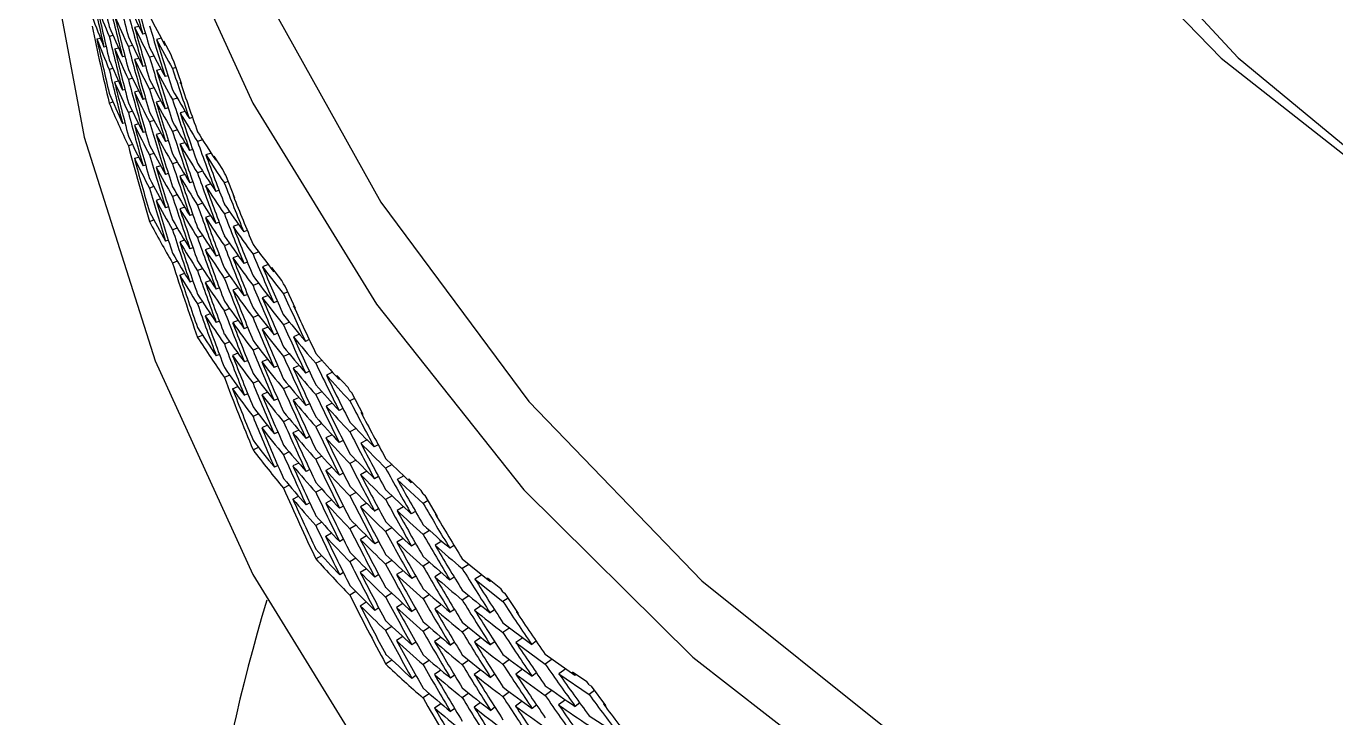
# Model space of a CAD drawing. Extents: x 0 to 420, y 0 to 297.
# Drawn here: x 359.761 to 360.44, y 256.427 to 256.786 of the extents above; entities that cross this region are included whole.
import ezdxf

# ---------------------------------------------------------------- set-up
doc = ezdxf.new("R2010")
doc.units = 0
doc.layers.get('0').update_dxf_attribs({"linetype": 'CONTINUOUS'})

msp = doc.modelspace()

# ---------------------------------------------------------------- linework, layer by layer
at = {"color": 7}
for p, q in [((359.805756, 256.781433), (359.803802, 256.780945)), ((359.819183, 256.786133), (359.816986, 256.785614)), ((359.822571, 256.78244), (359.821198, 256.782074)), ((359.797363, 256.779572), (359.799194, 256.780029)), ((359.802185, 256.775665), (359.801056, 256.77536)), ((359.808655, 256.774841), (359.80661, 256.774323)), ((359.815887, 256.776215), (359.813751, 256.775665)), ((359.83075, 256.779999), (359.828369, 256.779388)), ((359.835999, 256.771271), (359.832062, 256.778412)), ((359.832703, 256.776367), (359.832062, 256.778412)), ((359.832703, 256.776367), (359.833099, 256.776489)), ((359.81192, 256.77066), (359.810669, 256.770325)), ((359.819122, 256.769531), (359.816925, 256.768982)), ((359.827026, 256.770752), (359.824677, 256.770142)), ((359.836639, 256.769287), (359.835999, 256.771271)), ((359.83728, 256.768127), (359.836639, 256.769287)), ((359.84137, 256.755981), (359.83728, 256.768127)), ((359.805725, 256.764221), (359.803802, 256.763702)), ((359.822632, 256.765656), (359.821259, 256.765289)), ((359.830658, 256.763947), (359.828278, 256.763306)), ((359.83429, 256.760468), (359.832794, 256.76004)), ((359.83844, 256.764709), (359.836639, 256.764221)), ((359.808624, 256.75766), (359.80661, 256.757141)), ((359.81192, 256.753418), (359.810699, 256.753052)), ((359.815887, 256.759216), (359.813751, 256.758636)), ((359.827026, 256.754181), (359.824677, 256.75351)), ((359.840668, 256.757141), (359.840942, 256.757233)), ((359.84137, 256.755981), (359.840668, 256.757141)), ((359.803802, 256.746368), (359.805725, 256.746918)), ((359.819092, 256.752686), (359.816895, 256.752075)), ((359.822662, 256.748627), (359.82132, 256.74823)), ((359.830597, 256.747528), (359.828217, 256.746857)), ((359.839142, 256.74884), (359.836639, 256.748108)), ((359.815857, 256.742065), (359.813751, 256.741455)), ((359.834351, 256.743835), (359.832886, 256.743378)), ((359.84314, 256.742035), (359.840576, 256.741302)), ((359.81192, 256.736084), (359.810699, 256.735718)), ((359.819061, 256.735596), (359.816864, 256.734955)), ((359.827026, 256.737305), (359.824677, 256.736603)), ((359.846985, 256.7388), (359.845398, 256.738281)), ((359.822693, 256.731445), (359.82135, 256.731018)), ((359.830536, 256.730804), (359.828156, 256.730072)), ((359.834412, 256.726929), (359.832947, 256.72644)), ((359.839142, 256.732422), (359.836639, 256.731659)), ((359.843048, 256.7258), (359.840485, 256.725037)), ((359.852234, 256.727203), (359.849579, 256.726379)), ((359.815857, 256.724792), (359.813751, 256.724152)), ((359.826996, 256.720215), (359.824677, 256.719482)), ((359.847076, 256.722321), (359.84549, 256.721802)), ((359.856598, 256.720428), (359.853882, 256.719574)), ((359.816833, 256.717682), (359.819031, 256.718353)), ((359.822693, 256.714172), (359.821381, 256.713715)), ((359.830505, 256.713806), (359.828125, 256.713043)), ((359.839142, 256.715668), (359.836639, 256.714874)), ((359.862762, 256.711945), (359.858185, 256.718811)), ((359.858948, 256.716858), (359.858185, 256.718811)), ((359.858948, 256.716858), (359.859406, 256.71701)), ((359.834442, 256.709808), (359.832977, 256.70932)), ((359.842987, 256.709229), (359.840424, 256.708405)), ((359.847137, 256.705536), (359.845551, 256.704987)), ((359.852234, 256.710968), (359.849579, 256.710083)), ((359.863495, 256.710022), (359.862762, 256.711945)), ((359.864258, 256.708923), (359.863495, 256.710022)), ((359.86554, 256.705627), (359.863495, 256.704926)), ((359.868927, 256.697021), (359.864258, 256.708923)), ((359.826996, 256.703003), (359.824677, 256.70224)), ((359.839111, 256.6987), (359.836639, 256.697845)), ((359.856476, 256.704407), (359.85379, 256.703491)), ((359.860748, 256.701141), (359.85907, 256.700531)), ((359.830444, 256.696625), (359.828094, 256.695862)), ((359.834473, 256.692566), (359.833008, 256.692047)), ((359.842926, 256.692352), (359.840393, 256.691467)), ((359.852234, 256.694366), (359.849579, 256.693451)), ((359.868164, 256.698151), (359.868439, 256.698242)), ((359.868927, 256.697021), (359.868164, 256.698151)), ((359.824677, 256.684906), (359.826965, 256.685699)), ((359.847168, 256.688507), (359.845612, 256.687958)), ((359.856415, 256.687988), (359.853699, 256.687042)), ((359.866302, 256.68985), (359.863495, 256.688843)), ((359.839111, 256.681519), (359.836639, 256.680634)), ((359.860809, 256.684509), (359.859131, 256.683868)), ((359.870911, 256.683319), (359.868042, 256.682281)), ((359.875366, 256.680298), (359.873566, 256.679596)), ((359.834473, 256.675262), (359.833038, 256.674713)), ((359.842865, 256.675262), (359.840363, 256.674347)), ((359.852234, 256.677521), (359.849579, 256.676544)), ((359.866302, 256.673431), (359.863495, 256.672363)), ((359.847198, 256.671326), (359.845673, 256.670746)), ((359.856323, 256.671234), (359.853638, 256.670258)), ((359.86087, 256.667603), (359.859222, 256.666931)), ((359.870789, 256.667084), (359.86795, 256.666016)), ((359.881317, 256.669098), (359.878387, 256.667969)), ((359.839081, 256.664276), (359.836639, 256.66333)), ((359.840332, 256.657104), (359.842834, 256.658051)), ((359.852203, 256.660431), (359.849579, 256.659424)), ((359.875458, 256.663818), (359.873688, 256.663086)), ((359.886261, 256.662598), (359.88327, 256.661438)), ((359.893341, 256.654388), (359.888184, 256.66098)), ((359.889038, 256.659058), (359.888184, 256.66098)), ((359.889038, 256.659058), (359.889526, 256.659241)), ((359.847229, 256.654053), (359.845673, 256.653442)), ((359.856262, 256.654266), (359.853607, 256.653229)), ((359.866272, 256.656708), (359.863495, 256.655579)), ((359.881317, 256.652863), (359.878387, 256.651672)), ((359.894196, 256.652527), (359.893341, 256.654388)), ((359.89505, 256.651459), (359.894196, 256.652527)), ((359.90033, 256.639862), (359.89505, 256.651459)), ((359.860901, 256.650482), (359.859253, 256.649811)), ((359.870697, 256.650513), (359.867859, 256.649384)), ((359.875519, 256.647034), (359.873779, 256.646301)), ((359.886139, 256.646576), (359.883148, 256.645355)), ((359.896454, 256.648376), (359.894196, 256.64743)), ((359.852173, 256.643219), (359.849579, 256.642151)), ((359.866272, 256.639709), (359.863495, 256.63858)), ((359.891022, 256.643524), (359.88916, 256.642731)), ((359.899445, 256.64093), (359.89978, 256.641083)), ((359.90033, 256.639862), (359.899445, 256.64093)), ((359.856232, 256.637085), (359.853577, 256.636017)), ((359.860931, 256.63324), (359.859314, 256.632538)), ((359.870636, 256.633636), (359.867828, 256.632446)), ((359.881287, 256.636261), (359.878387, 256.63504)), ((359.897247, 256.63266), (359.894196, 256.631348)), ((359.849579, 256.624847), (359.852173, 256.625916)), ((359.87558, 256.630035), (359.87384, 256.629272)), ((359.886047, 256.630127), (359.883057, 256.628876)), ((359.891113, 256.626923), (359.889252, 256.626068)), ((359.902435, 256.626434), (359.899323, 256.625092)), ((359.866241, 256.622559), (359.863495, 256.621368)), ((359.881287, 256.619415), (359.878387, 256.618134)), ((359.907532, 256.623657), (359.905548, 256.622742)), ((359.860931, 256.615936), (359.859314, 256.615204)), ((359.870575, 256.616547), (359.867767, 256.615326)), ((359.87561, 256.612854), (359.873871, 256.612061)), ((359.885956, 256.613403), (359.882996, 256.612091)), ((359.897247, 256.616241), (359.894196, 256.614868)), ((359.914124, 256.612885), (359.91095, 256.61142)), ((359.866211, 256.605286), (359.863495, 256.604065)), ((359.891174, 256.610016), (359.889343, 256.609161)), ((359.902313, 256.610199), (359.8992, 256.608795)), ((359.907623, 256.607208), (359.90567, 256.606262)), ((359.919647, 256.60672), (359.916412, 256.605225)), ((359.927643, 256.598846), (359.921906, 256.605072)), ((359.922852, 256.60321), (359.921906, 256.605072)), ((359.867767, 256.598053), (359.870544, 256.599304)), ((359.881256, 256.602325), (359.878387, 256.601013)), ((359.897217, 256.599518), (359.894196, 256.598083)), ((359.922852, 256.60321), (359.92337, 256.603455)), ((359.928589, 256.597015), (359.927643, 256.598846)), ((359.929535, 256.596008), (359.928589, 256.597015)), ((359.87561, 256.595581), (359.873901, 256.594757)), ((359.885895, 256.596405), (359.882965, 256.595062)), ((359.891205, 256.592926), (359.889404, 256.59201)), ((359.902222, 256.593597), (359.899139, 256.592163)), ((359.907684, 256.590424), (359.905762, 256.589478)), ((359.914093, 256.596649), (359.91095, 256.595123)), ((359.919495, 256.590668), (359.91629, 256.589111)), ((359.93103, 256.59314), (359.928589, 256.591919)), ((359.935425, 256.584747), (359.929535, 256.596008)), ((359.881226, 256.585114), (359.878387, 256.58374)), ((359.925018, 256.587921), (359.923004, 256.586884)), ((359.934448, 256.585785), (359.934784, 256.585938)), ((359.935425, 256.584747), (359.934448, 256.585785)), ((359.885834, 256.579254), (359.882935, 256.57785)), ((359.897186, 256.58255), (359.894196, 256.581055)), ((359.90213, 256.576721), (359.899078, 256.575226)), ((359.914063, 256.580078), (359.91095, 256.578491)), ((359.931854, 256.577515), (359.928589, 256.575836)), ((359.891235, 256.575684), (359.889435, 256.574768)), ((359.907745, 256.573425), (359.905853, 256.572449)), ((359.919373, 256.574249), (359.916199, 256.572632)), ((359.92511, 256.57132), (359.923096, 256.570251)), ((359.937592, 256.571594), (359.934296, 256.569885)), ((359.878387, 256.566406), (359.881195, 256.567841)), ((359.897186, 256.565399), (359.894196, 256.563873)), ((359.914063, 256.563202), (359.91095, 256.561584)), ((359.943298, 256.569122), (359.941193, 256.567963)), ((359.891235, 256.55838), (359.889465, 256.557434)), ((359.902069, 256.559631), (359.899017, 256.558105)), ((359.907776, 256.556244), (359.905884, 256.555237)), ((359.919281, 256.557495), (359.916107, 256.555847)), ((359.931824, 256.561096), (359.928589, 256.559357)), ((359.947144, 256.562073), (359.960266, 256.54953)), ((359.9505, 256.558807), (359.947144, 256.556976)), ((359.925201, 256.554413), (359.923187, 256.553314)), ((359.937469, 256.555359), (359.934174, 256.553589)), ((359.94342, 256.552673), (359.941345, 256.551483)), ((359.956573, 256.553009), (359.953186, 256.551147)), ((359.953186, 256.551147), (359.966583, 256.538635)), ((359.959229, 256.551361), (359.965546, 256.545471)), ((359.960266, 256.54953), (359.959229, 256.551361)), ((359.960266, 256.54953), (359.960815, 256.549866)), ((359.897156, 256.548126), (359.894196, 256.54657)), ((359.899017, 256.540833), (359.902008, 256.542419)), ((359.914032, 256.546143), (359.91095, 256.544464)), ((359.931824, 256.544342), (359.928589, 256.542572)), ((359.95047, 256.542572), (359.947144, 256.54071)), ((359.966583, 256.543701), (359.965546, 256.545471)), ((359.966583, 256.543701), (359.967621, 256.542786)), ((359.97406, 256.531921), (359.967621, 256.542786)), ((359.907806, 256.538971), (359.905914, 256.537933)), ((359.919189, 256.540527), (359.916077, 256.538818)), ((359.925232, 256.537323), (359.923248, 256.536194)), ((359.937347, 256.538757), (359.934082, 256.536957)), ((359.943512, 256.535919), (359.941437, 256.534698)), ((359.956421, 256.536957), (359.953064, 256.535034)), ((359.969177, 256.540131), (359.966583, 256.538635)), ((359.914001, 256.528931), (359.91095, 256.527222)), ((359.962585, 256.534546), (359.960419, 256.533234)), ((359.972992, 256.532867), (359.973358, 256.533081)), ((359.972992, 256.532867), (359.97406, 256.531921)), ((359.919128, 256.523346), (359.916046, 256.521606)), ((359.931793, 256.527374), (359.928589, 256.525543)), ((359.950439, 256.526001), (359.947144, 256.524078)), ((359.969971, 256.524567), (359.966583, 256.522522)), ((359.925262, 256.520081), (359.923309, 256.518951)), ((359.937256, 256.521881), (359.934021, 256.52005)), ((359.943573, 256.518921), (359.941528, 256.51767)), ((359.956299, 256.520508), (359.952942, 256.518555)), ((359.962677, 256.517914), (359.960541, 256.516602)), ((359.976257, 256.519043), (359.972809, 256.516968)), ((359.982605, 256.516907), (359.980377, 256.515503)), ((359.91095, 256.509888), (359.913971, 256.511627)), ((359.931763, 256.510223), (359.928589, 256.508362)), ((359.950409, 256.509125), (359.947144, 256.507141)), ((359.986877, 256.509979), (360.001129, 256.498291)), ((359.925262, 256.502777), (359.92334, 256.501617)), ((359.937164, 256.504791), (359.93396, 256.502899)), ((359.943604, 256.50174), (359.941589, 256.500488)), ((359.956177, 256.503784), (359.95285, 256.50177)), ((359.96994, 256.508148), (359.966583, 256.506073)), ((359.976105, 256.502777), (359.972687, 256.500671)), ((359.990326, 256.50708), (359.986877, 256.504883)), ((359.996948, 256.501648), (359.993439, 256.49942)), ((359.962769, 256.501038), (359.960663, 256.499695)), ((359.982727, 256.500458), (359.98053, 256.499023)), ((359.993439, 256.49942), (360.007996, 256.487762)), ((360, 256.500031), (360.006866, 256.494568)), ((360.001129, 256.498291), (360, 256.500031)), ((360.001129, 256.498291), (360.001709, 256.498657)), ((359.931732, 256.49295), (359.928589, 256.491058)), ((359.950378, 256.492065), (359.947144, 256.490051)), ((359.96991, 256.491425), (359.966583, 256.489288)), ((359.990295, 256.490845), (359.986877, 256.488586)), ((360.007996, 256.492859), (360.006866, 256.494568)), ((360.007996, 256.492859), (360.009125, 256.491974)), ((360.010681, 256.489594), (360.007996, 256.487762)), ((360.016083, 256.481537), (360.009125, 256.491974)), ((359.93396, 256.485626), (359.937103, 256.487579)), ((359.943604, 256.484467), (359.94162, 256.483185)), ((359.956085, 256.486786), (359.95282, 256.484711)), ((359.96283, 256.483948), (359.960724, 256.482574)), ((359.975983, 256.486176), (359.972595, 256.484009)), ((359.982819, 256.483704), (359.980621, 256.482239)), ((359.996765, 256.485596), (359.993286, 256.483307)), ((360.003571, 256.483551), (360.001312, 256.481995)), ((360.014923, 256.482422), (360.01532, 256.482666)), ((360.014923, 256.482422), (360.016083, 256.481537)), ((359.950348, 256.474854), (359.947144, 256.472778)), ((359.969879, 256.474457), (359.966583, 256.47226)), ((360.007996, 256.476776), (360.022919, 256.465515)), ((359.956024, 256.469604), (359.952759, 256.467529)), ((359.975861, 256.469299), (359.972504, 256.467102)), ((359.990265, 256.474274), (359.986877, 256.471954)), ((359.996613, 256.469147), (359.993164, 256.466827)), ((360.011475, 256.474091), (360.007996, 256.47168)), ((360.01825, 256.468964), (360.01474, 256.466522)), ((359.96283, 256.466705), (359.960754, 256.465302)), ((359.98288, 256.466705), (359.980713, 256.46521)), ((360.003693, 256.466949), (360.001434, 256.465363)), ((360.01474, 256.466522), (360.029907, 256.455322)), ((360.025208, 256.467224), (360.022919, 256.465515)), ((359.947144, 256.455444), (359.950317, 256.45755)), ((359.969849, 256.457306), (359.966583, 256.455078)), ((359.990234, 256.457397), (359.986877, 256.455048)), ((360.011444, 256.457672), (360.007996, 256.4552)), ((360.029907, 256.460419), (360.045288, 256.449615)), ((360.033417, 256.457916), (360.029907, 256.455322)), ((359.96286, 256.449402), (359.960785, 256.447968)), ((359.975769, 256.452209), (359.972473, 256.449951)), ((359.98291, 256.449554), (359.980774, 256.448029)), ((359.99649, 256.452393), (359.993073, 256.450043)), ((360.003754, 256.450073), (360.001556, 256.448456)), ((360.018097, 256.452698), (360.014618, 256.450195)), ((360.02536, 256.450775), (360.023071, 256.449036)), ((360.040558, 256.452881), (360.037018, 256.450287)), ((360.037018, 256.450287), (360.052643, 256.439545)), ((360.044067, 256.451294), (360.051453, 256.446289)), ((360.045288, 256.449615), (360.044067, 256.451294)), ((360.045288, 256.449615), (360.045868, 256.450073)), ((360.011414, 256.440948), (360.007996, 256.438416)), ((360.033386, 256.44165), (360.029907, 256.439026)), ((360.052643, 256.444641), (360.051453, 256.446289)), ((360.052643, 256.444641), (360.053864, 256.443848)), ((360.05542, 256.441711), (360.052643, 256.439545)), ((360.06134, 256.433838), (360.053864, 256.443848)), ((359.969818, 256.440033), (359.966583, 256.437775)), ((359.972443, 256.432678), (359.975708, 256.434998)), ((359.990204, 256.440338), (359.986877, 256.437927)), ((359.996399, 256.435394), (359.993011, 256.432983)), ((360.017944, 256.436096), (360.014496, 256.433533)), ((360.025452, 256.434021), (360.023193, 256.432281)), ((360.040375, 256.436829), (360.036865, 256.434174)), ((360.047791, 256.435211), (360.045471, 256.43335)), ((360.060089, 256.434631), (360.060486, 256.434937)), ((360.060089, 256.434631), (360.06134, 256.433838)), ((359.982941, 256.432281), (359.980804, 256.430725)), ((360.003815, 256.432983), (360.001617, 256.431335)), ((360.052643, 256.428558), (360.068634, 256.418243))]:
    msp.add_line(p, q, dxfattribs=at)
for points in [[(360.177673, 257.220551), (360.183655, 257.136536), (360.201355, 257.054077), (360.230591, 256.974701), (360.270691, 256.899933), (360.320984, 256.831085), (360.380493, 256.769562), (360.448181, 256.7164), (360.522644, 256.672638), (360.6026, 256.639069), (360.686584, 256.616364), (360.77301, 256.604889), (360.860168, 256.604889), (360.946594, 256.616333), (361.030518, 256.639069), (361.110535, 256.672607), (361.184998, 256.71637), (361.252625, 256.769531), (361.312195, 256.831085), (361.362488, 256.899872), (361.402588, 256.97467), (361.431824, 257.054047), (361.449524, 257.136505), (361.455505, 257.220551)], [(359.761047, 257.213379), (359.768494, 257.092346), (359.790771, 256.973053), (359.827576, 256.857117), (359.878357, 256.746246), (359.942322, 256.641968), (360.018738, 256.545776), (360.106445, 256.459015), (360.204163, 256.382904), (360.310486, 256.318573)], [(360.205505, 257.191772), (360.210876, 257.113678), (360.226868, 257.036926), (360.253235, 256.962921), (360.289612, 256.892914), (360.335144, 256.828217), (360.389221, 256.769867), (360.450745, 256.718964), (360.518738, 256.676361), (360.59198, 256.642792)], [(359.789856, 257.175934), (359.804199, 257.049469), (359.835144, 256.925812), (359.882263, 256.807007), (359.944641, 256.694977), (360.021423, 256.591583), (360.111145, 256.498566), (360.212585, 256.417328), (360.323853, 256.349335), (360.443237, 256.295624), (360.568787, 256.257111), (360.698303, 256.234406), (360.829895, 256.227875), (360.961182, 256.237671), (361.090149, 256.26358), (361.214539, 256.305237), (361.332458, 256.361908), (361.441895, 256.432678), (361.541077, 256.516388)], [(359.761047, 256.968933), (359.768494, 256.8479), (359.790771, 256.728607), (359.827576, 256.612671), (359.878357, 256.501801), (359.942322, 256.397522), (360.018738, 256.301331), (360.106445, 256.214569), (360.204163, 256.138458), (360.310486, 256.074127)]]:
    msp.add_lwpolyline(points, dxfattribs=at)
for centre, radius, start, end in [((360.816406, 256.430939), 1.572026, 126.139114, 180.003533), ((360.816376, 256.430939), 1.527559, 129.553389, 180.003943), ((361.341156, 257.152008), 1.580329, 192.350794, 193.389625), ((361.338135, 257.187256), 1.577677, 193.904225, 194.931075), ((361.329651, 257.21637), 1.569712, 195.044812, 196.061335), ((361.340668, 257.129028), 1.579697, 191.891846, 192.93737), ((361.330933, 257.221802), 1.57104, 195.503705, 196.514655), ((361.339935, 257.133972), 1.578956, 192.32779, 193.372549), ((360.326294, 257.000671), 0.566806, 201.074475, 202.806844), ((361.34024, 257.164612), 1.579562, 193.418025, 194.455175), ((360.363434, 257.053802), 0.606488, 204.995906, 206.616436), ((360.318542, 256.985809), 0.558629, 200.375228, 202.128824), ((360.344666, 257.024719), 0.586441, 203.449592, 205.131676), ((361.34021, 257.169678), 1.579526, 193.85849, 194.893195), ((361.335571, 257.199677), 1.575373, 194.981578, 196.006857), ((360.390259, 257.08139), 0.635541, 207.136582, 208.681353), ((361.3367, 257.110596), 1.575576, 191.881423, 193.36658), ((360.333618, 257.00882), 0.574764, 202.806953, 204.517464), ((361.340271, 257.146698), 1.579401, 193.389597, 194.43239), ((360.353485, 257.033966), 0.5962, 205.131744, 206.785197), ((361.336212, 257.204956), 1.576062, 195.4311, 196.452159), ((360.367767, 257.050842), 0.61134, 205.714551, 207.333579), ((361.32666, 257.233948), 1.567218, 196.591071, 197.600614), ((361.335999, 257.11554), 1.574873, 192.316971, 193.366784), ((360.321075, 256.98172), 0.561346, 201.105307, 202.854382), ((360.336884, 257.005188), 0.57834, 203.528139, 205.234867), ((361.339661, 257.151642), 1.578774, 193.826415, 194.867937), ((361.338867, 257.182343), 1.578422, 194.931034, 195.963909), ((360.37793, 257.061188), 0.622763, 207.333592, 208.917923), ((360.395386, 257.079071), 0.64136, 207.856621, 209.401582), ((361.328064, 257.239441), 1.568676, 197.054663, 198.057991), ((360.327667, 256.989594), 0.568521, 202.854573, 204.585985), ((361.338928, 257.187469), 1.578498, 195.373672, 196.403582), ((360.357483, 257.030823), 0.600638, 205.847056, 207.497831), ((361.333221, 257.217407), 1.573435, 196.514614, 197.533992), ((361.337646, 257.128326), 1.576596, 193.372535, 194.420095), ((360.345032, 257.01413), 0.587361, 205.234962, 206.916924), ((361.333984, 257.222748), 1.574243, 196.967729, 197.982298), ((360.382629, 257.058655), 0.628118, 208.046787, 209.629902), ((361.323364, 257.251556), 1.564569, 198.148887, 199.150671), ((361.336578, 257.133148), 1.57549, 193.807919, 194.855274), ((360.330627, 256.985809), 0.571736, 203.577535, 205.304248), ((361.339569, 257.164429), 1.578864, 194.893154, 195.9326), ((361.337189, 257.200165), 1.577065, 196.452118, 197.480075), ((360.367035, 257.040894), 0.611405, 207.497872, 209.11757), ((360.393372, 257.069855), 0.640475, 209.629902, 211.176284), ((361.32489, 257.257141), 1.566156, 198.61767, 199.61261), ((360.324524, 256.966034), 0.565174, 202.872386, 205.341117), ((360.323212, 256.970551), 0.563726, 202.870378, 204.617896), ((360.338074, 256.994415), 0.579984, 205.304371, 207.010347), ((361.33905, 257.169373), 1.578346, 195.331229, 196.368912), ((360.348663, 257.010864), 0.591409, 205.949236, 207.627495), ((360.371338, 257.038177), 0.61633, 208.206846, 209.824098), ((361.337372, 257.205292), 1.577251, 196.897337, 197.921797), ((361.330566, 257.235199), 1.571306, 198.057963, 199.07073), ((361.337646, 257.146027), 1.576707, 194.867896, 195.912983), ((360.357574, 257.020599), 0.60147, 207.627564, 209.278434), ((361.331421, 257.24057), 1.572233, 198.515108, 199.522492), ((360.398407, 257.067749), 0.646339, 210.337687, 211.88325), ((360.34137, 256.990997), 0.583661, 206.019778, 207.72111), ((361.336609, 257.150787), 1.575606, 195.303608, 196.34808), ((361.338562, 257.182251), 1.578095, 196.403541, 197.439012), ((360.381531, 257.049103), 0.628071, 209.824112, 211.408087), ((360.332611, 256.974915), 0.574096, 205.339177, 207.064442), ((360.361542, 257.0177), 0.605991, 208.334734, 209.982053), ((361.338165, 257.187225), 1.577683, 196.843255, 197.876444), ((361.335175, 257.218048), 1.575497, 197.982257, 199.004655), ((361.327545, 257.253021), 1.569001, 199.612583, 200.618041), ((360.409668, 257.079834), 0.659589, 211.883236, 213.390222), ((361.332306, 257.126923), 1.571075, 194.854919, 196.340813), ((360.349609, 257.000397), 0.592971, 207.721206, 209.39896), ((361.337341, 257.163788), 1.576542, 196.368871, 197.410871), ((360.371124, 257.02832), 0.617062, 209.982094, 211.599633), ((361.335449, 257.223206), 1.575792, 198.430468, 199.448822), ((360.386169, 257.046783), 0.633487, 210.526733, 212.108564), ((360.415009, 257.078247), 0.665967, 212.585803, 214.092461), ((361.328552, 257.258453), 1.570046, 200.074249, 201.07371), ((361.331451, 257.131775), 1.570197, 195.290671, 196.341072), ((360.335541, 256.971313), 0.57738, 206.057727, 207.777568), ((361.336395, 257.168579), 1.575548, 196.80532, 197.846214), ((360.353241, 256.997314), 0.597111, 208.428813, 210.102018), ((361.337219, 257.200165), 1.577102, 197.921756, 198.952622), ((360.396912, 257.058624), 0.646164, 212.108564, 213.655165), ((360.343079, 256.980377), 0.585915, 207.777746, 209.477971), ((360.375397, 257.025818), 0.622061, 210.682065, 212.296299), ((361.336914, 257.205139), 1.576792, 198.363491, 199.391571), ((361.332825, 257.235992), 1.573726, 199.522451, 200.53862), ((361.333496, 257.144806), 1.572384, 196.34808, 197.395735), ((360.362183, 257.007599), 0.607461, 210.102087, 211.749146), ((360.401855, 257.056763), 0.652074, 212.804915, 214.349781), ((361.333221, 257.241211), 1.574129, 199.974091, 200.985656), ((361.324219, 257.270905), 1.566543, 201.179455, 202.176882), ((361.332092, 257.149475), 1.570922, 196.78345, 197.831064), ((360.346405, 256.977112), 0.589692, 208.487949, 210.182683), ((361.33667, 257.181671), 1.576132, 197.876403, 198.914729), ((361.335541, 257.21817), 1.575888, 199.448781, 200.474416), ((360.38559, 257.037323), 0.634108, 212.296312, 213.878662), ((360.413055, 257.069519), 0.665644, 214.349754, 215.857641), ((361.325317, 257.276428), 1.567704, 201.646162, 202.636936), ((360.338013, 256.960571), 0.580271, 207.796543, 209.514759), ((360.354675, 256.98703), 0.59928, 210.182779, 211.85515), ((360.366119, 257.004913), 0.612066, 210.801758, 212.444432), ((361.335846, 257.186462), 1.575238, 198.313972, 199.350686), ((360.390167, 257.035278), 0.639586, 212.989112, 214.568457), ((361.335358, 257.223175), 1.57568, 199.892935, 200.91525), ((361.330139, 257.253998), 1.571762, 201.073683, 202.082953), ((360.339508, 256.956329), 0.581999, 207.798838, 210.225495), ((361.333588, 257.162598), 1.572605, 197.846186, 198.891014), ((360.375702, 257.016083), 0.623428, 212.444473, 214.058692), ((360.418274, 257.068146), 0.672053, 215.040054, 216.546684), ((361.330627, 257.259277), 1.572272, 201.529202, 202.533281), ((361.332184, 257.167206), 1.57114, 198.281748, 199.326138), ((360.358307, 256.984131), 0.603512, 210.884321, 212.551338), ((361.335693, 257.199646), 1.575486, 199.39153, 200.425553), ((360.400848, 257.047729), 0.652571, 214.568443, 216.114033), ((361.333527, 257.236237), 1.574462, 200.985615, 202.005362), ((360.429871, 257.081818), 0.68647, 216.54663, 218.014738), ((360.348663, 256.966705), 0.59255, 210.223254, 211.916526), ((360.379913, 257.013794), 0.6285, 213.136125, 214.746219), ((361.334961, 257.204437), 1.574689, 199.830575, 200.862494), ((360.405701, 257.046112), 0.658529, 215.25418, 216.797161), ((361.333435, 257.241272), 1.574351, 201.43261, 202.448518), ((361.327087, 257.272095), 1.569622, 202.636908, 203.638583), ((361.326935, 257.1427), 1.565477, 197.830668, 199.317587), ((361.333282, 257.180481), 1.572542, 199.350645, 200.392098), ((360.367249, 256.994934), 0.614138, 212.551406, 214.193534), ((360.390076, 257.025909), 0.640839, 214.746233, 216.325823), ((360.435333, 257.080963), 0.693379, 217.231179, 218.698576), ((361.327637, 257.277405), 1.570237, 203.096799, 204.092654), ((361.325928, 257.14743), 1.564422, 198.26668, 199.317901), ((360.351929, 256.963623), 0.596387, 210.928731, 212.615829), ((361.332001, 257.185089), 1.571175, 199.786821, 200.827318), ((360.371155, 256.992462), 0.618826, 213.244206, 214.88117), ((361.334351, 257.217712), 1.574611, 200.915209, 201.944314), ((361.331116, 257.254395), 1.57283, 202.53324, 203.546457), ((360.416809, 257.059509), 0.672407, 216.797134, 218.304707), ((360.360229, 256.97403), 0.606247, 212.615979, 214.281917), ((361.33371, 257.222534), 1.573907, 201.356139, 202.382634), ((360.394562, 257.024078), 0.646378, 215.429935, 217.005714), ((361.331116, 257.259491), 1.572815, 202.983513, 203.992332), ((360.421906, 257.05838), 0.678848, 217.476041, 218.981469), ((361.323639, 257.290253), 1.567328, 204.213125, 205.206467), ((361.328339, 257.160767), 1.567046, 199.326138, 200.374108), ((361.332642, 257.198486), 1.572229, 200.862453, 201.89989), ((360.380707, 257.004211), 0.630463, 214.881211, 216.491046), ((360.405151, 257.03717), 0.659655, 217.005714, 218.549173), ((361.32428, 257.295624), 1.568045, 204.677865, 205.664786), ((360.363831, 256.971344), 0.610572, 213.312071, 214.971889), ((361.32663, 257.165222), 1.565223, 199.76159, 200.809696), ((361.331451, 257.203094), 1.570953, 201.299585, 202.335602), ((360.384857, 257.002136), 0.635607, 215.565241, 217.170185), ((361.332642, 257.23587), 1.573512, 202.448477, 203.472036), ((361.328339, 257.272644), 1.571003, 204.092627, 205.098659), ((360.43335, 257.072723), 0.693571, 218.981428, 220.450001), ((360.354614, 256.953369), 0.599726, 212.63748, 214.323048), ((360.356293, 256.949371), 0.601728, 212.639994, 215.019973), ((360.372742, 256.982666), 0.621459, 214.971957, 216.60817), ((360.409882, 257.035767), 0.665662, 217.681616, 219.221687), ((361.332092, 257.240723), 1.572897, 202.891688, 203.912118), ((361.3284, 257.277771), 1.571081, 204.546643, 205.547676), ((360.438629, 257.072083), 0.700495, 219.653819, 221.120807), ((361.32843, 257.17865), 1.567343, 200.827277, 201.872119), ((360.394897, 257.014862), 0.648222, 217.170199, 218.746019), ((361.331635, 257.216583), 1.571675, 202.382593, 203.415427), ((360.420868, 257.049835), 0.679833, 219.22166, 220.727826), ((360.376587, 256.980408), 0.62623, 215.658528, 217.288839), ((361.326721, 257.183044), 1.565509, 201.262797, 202.307365), ((361.330536, 257.221222), 1.570485, 202.821091, 203.851999), ((360.399292, 257.013245), 0.653822, 217.845554, 219.416812), ((361.330566, 257.25415), 1.572196, 203.992291, 205.009675), ((360.450317, 257.087372), 0.716011, 221.120753, 222.549601), ((361.325134, 257.290955), 1.568997, 205.664745, 206.662922), ((361.320557, 257.157837), 1.558739, 200.809232, 202.297516), ((360.366241, 256.961395), 0.613862, 215.017487, 216.67598), ((360.386047, 256.992676), 0.638126, 217.288894, 218.893401), ((361.330078, 257.259003), 1.571667, 204.438207, 205.45193), ((360.425812, 257.04892), 0.686307, 219.890007, 221.39325), ((360.455811, 257.08728), 0.72342, 221.787051, 223.214943), ((361.325287, 257.296112), 1.569165, 206.122982, 207.115559), ((361.319427, 257.162445), 1.557507, 201.245626, 202.297885), ((360.369781, 256.958893), 0.618236, 215.708688, 217.360419), ((361.328125, 257.196655), 1.56735, 202.335561, 203.3767), ((360.40976, 257.026917), 0.667375, 219.416812, 220.957197), ((361.330261, 257.234833), 1.570886, 203.912077, 204.939693), ((360.437073, 257.063934), 0.701322, 221.393223, 222.861194), ((360.390137, 256.990845), 0.643342, 217.96597, 219.564877), ((361.326538, 257.20105), 1.565604, 202.771545, 203.81192), ((360.414368, 257.025787), 0.673429, 220.08367, 221.619903), ((361.329254, 257.239441), 1.569777, 204.35231, 205.377508), ((361.328033, 257.272491), 1.570671, 205.547648, 206.558229), ((361.321533, 257.309357), 1.566834, 207.250592, 208.240191), ((361.322113, 257.176086), 1.560534, 202.307352, 203.355909), ((360.378632, 256.970764), 0.629379, 217.360542, 218.98998), ((360.400085, 257.00412), 0.656214, 219.564904, 221.136052), ((360.425171, 257.040466), 0.687876, 221.619889, 223.123733), ((361.327637, 257.277374), 1.570223, 205.996706, 207.003066), ((360.4422, 257.063538), 0.708262, 222.054358, 223.519952), ((361.321747, 257.314545), 1.567088, 207.713529, 208.696898), ((361.320099, 257.180298), 1.558347, 202.742995, 203.791839), ((360.382416, 256.968689), 0.634231, 218.041567, 219.664379), ((361.327454, 257.214752), 1.567099, 203.851958, 204.888795), ((361.328461, 257.253143), 1.569867, 205.451889, 206.473685), ((360.453644, 257.079498), 0.724066, 223.519898, 224.949019), ((360.372559, 256.949127), 0.621951, 217.384421, 219.034881), ((361.325928, 257.219147), 1.565433, 204.28879, 205.324369), ((360.404358, 257.002716), 0.661874, 220.232623, 221.798526), ((361.327515, 257.257782), 1.568835, 205.89428, 206.91314), ((360.429962, 257.039795), 0.694382, 222.278538, 223.778721), ((361.325104, 257.290924), 1.568946, 207.115518, 208.118654), ((361.324768, 257.295837), 1.568577, 207.568168, 208.56651), ((360.458923, 257.07962), 0.731472, 224.174284, 225.601644), ((360.374359, 256.945435), 0.624218, 217.387112, 219.717053), ((360.391754, 256.981537), 0.646369, 219.66442, 221.262807), ((361.322205, 257.194031), 1.56087, 203.811879, 204.856993), ((360.414642, 257.017029), 0.675683, 221.79854, 223.334991), ((360.44101, 257.05545), 0.709671, 223.77868, 225.245135), ((361.32019, 257.198212), 1.558662, 204.247453, 205.292459), ((360.395782, 256.979889), 0.651656, 220.335267, 221.927357), ((361.326355, 257.233002), 1.566599, 205.377467, 206.4094), ((361.326202, 257.271576), 1.568625, 207.003025, 208.018387), ((361.321716, 257.309448), 1.567037, 208.696871, 209.691893), ((360.384888, 256.959229), 0.637879, 219.714376, 221.336163), ((360.405518, 256.993744), 0.664767, 221.927384, 223.493123), ((360.419128, 257.016083), 0.681784, 222.45712, 223.988749), ((361.324951, 257.237366), 1.565007, 205.815528, 206.845712), ((360.445923, 257.055267), 0.716628, 224.429474, 225.892828), ((361.325378, 257.276215), 1.567665, 207.447998, 208.459877), ((361.321472, 257.314392), 1.566742, 209.153606, 210.143232), ((361.313232, 257.17218), 1.550815, 203.79132, 205.281339), ((361.321838, 257.212128), 1.560907, 205.324328, 206.36544), ((361.32486, 257.251343), 1.565856, 206.913085, 207.939539), ((360.429718, 257.031372), 0.696486, 223.988736, 225.489437), ((360.457123, 257.071899), 0.732704, 225.892774, 227.321267), ((360.38858, 256.957336), 0.64277, 220.390442, 222.005044), ((361.311951, 257.176666), 1.549405, 204.228192, 205.281763), ((360.409698, 256.992554), 0.670486, 222.588233, 224.148043), ((361.319946, 257.216278), 1.558776, 205.760245, 206.800769), ((361.323517, 257.255707), 1.564334, 207.352785, 208.376986), ((360.434326, 257.030914), 0.703025, 224.638505, 226.134863), ((361.323547, 257.29007), 1.567166, 208.566469, 209.574769), ((361.317871, 257.328033), 1.564966, 210.292676, 211.278887), ((360.397766, 256.970703), 0.655141, 222.005153, 223.596683), ((360.419769, 257.007416), 0.68453, 224.148043, 225.679863), ((360.445099, 257.047211), 0.718568, 226.134836, 227.59901), ((360.462158, 257.072205), 0.740107, 226.536191, 227.962171), ((361.322754, 257.294739), 1.566274, 209.014461, 210.018731), ((361.317688, 257.333008), 1.564739, 210.753974, 211.734201), ((361.31488, 257.190613), 1.552796, 205.292459, 206.341849), ((361.321075, 257.230347), 1.560677, 206.845671, 207.882221), ((361.322906, 257.269806), 1.564877, 208.459836, 209.480198), ((361.320374, 257.308685), 1.565503, 210.143191, 211.1438), ((360.473419, 257.089783), 0.756909, 227.962102, 229.352251), ((360.401672, 256.969299), 0.660499, 222.670468, 224.255058), ((361.312592, 257.19458), 1.55024, 205.728402, 206.778271), ((360.424103, 257.006714), 0.690678, 224.799165, 226.32548), ((361.319244, 257.234467), 1.558615, 207.282325, 208.317795), ((360.449829, 257.047241), 0.725541, 226.776163, 228.236539), ((361.321655, 257.27417), 1.563417, 208.901558, 209.919174), ((361.319672, 257.313324), 1.564672, 210.594653, 211.590672), ((360.478577, 257.090607), 0.764755, 228.598676, 229.986967), ((360.391357, 256.947998), 0.646781, 222.031094, 223.644835), ((360.393219, 256.944641), 0.649301, 222.033908, 224.311626), ((360.411224, 256.983673), 0.673828, 224.255086, 225.814746), ((360.434418, 257.022583), 0.705612, 226.32548, 227.82237), ((360.460693, 257.064514), 0.741867, 228.236485, 229.663598), ((361.31488, 257.208649), 1.553128, 206.800728, 207.846417), ((361.312592, 257.212524), 1.550542, 207.236508, 208.282251), ((360.415283, 256.982697), 0.679605, 224.909787, 226.462903), ((361.319855, 257.248657), 1.560189, 208.376945, 209.408317), ((361.318115, 257.252777), 1.558189, 208.814705, 209.844534), ((360.438873, 257.022339), 0.712183, 226.96719, 228.459081), ((361.320496, 257.28833), 1.563666, 210.01869, 211.032358), ((361.316742, 257.327332), 1.563648, 211.73416, 212.726423), ((360.404053, 256.960266), 0.664423, 224.308812, 225.892801), ((360.42511, 256.998108), 0.693864, 226.462903, 227.989464), ((360.465546, 257.065033), 0.74927, 228.869876, 230.293779), ((361.319305, 257.292694), 1.562264, 210.462871, 211.473274), ((361.316101, 257.332001), 1.562874, 212.18957, 213.176655), ((360.816589, 256.208618), 0.972222, 163.266588, 179.999995), ((361.304932, 257.185608), 1.541654, 206.777697, 208.269861), ((361.314453, 257.226776), 1.553151, 208.317754, 209.359181), ((361.318207, 257.26709), 1.55945, 209.91912, 210.944768), ((360.449341, 257.039246), 0.727956, 228.459053, 229.920277), ((361.317596, 257.306976), 1.562232, 211.590631, 212.597005), ((360.47644, 257.083221), 0.766317, 230.29371, 231.683408), ((361.303528, 257.189972), 1.540064, 207.215171, 208.270353), ((360.407837, 256.959015), 0.669805, 224.969236, 226.545767), ((361.312225, 257.230652), 1.55063, 208.753753, 209.794769), ((360.429291, 256.99762), 0.700057, 227.107304, 228.627759), ((360.453857, 257.039459), 0.734946, 229.091788, 230.548572), ((361.316528, 257.27121), 1.557505, 210.35841, 211.381996), ((360.481323, 257.084259), 0.774143, 230.919684, 232.30684), ((361.316467, 257.31134), 1.560881, 212.037708, 213.040284), ((361.312592, 257.346069), 1.561624, 213.340334, 214.323581), ((361.312012, 257.350739), 1.5609, 213.800197, 214.777665), ((360.417145, 256.973907), 0.683343, 226.545849, 228.09887), ((360.439301, 257.014069), 0.715201, 228.627759, 230.120237), ((360.464386, 257.057343), 0.7515, 230.548531, 231.973595), ((361.306641, 257.204254), 1.543776, 208.282251, 209.33283), ((361.313538, 257.245056), 1.552898, 209.844493, 210.881083), ((361.316071, 257.285645), 1.558464, 211.47322, 212.492544), ((361.314178, 257.325653), 1.560583, 213.176614, 214.175092), ((361.304077, 257.207916), 1.540849, 208.718632, 209.769853), ((360.421082, 256.973145), 0.689178, 227.195181, 228.741031), ((361.311401, 257.248901), 1.550433, 210.28112, 211.316822), ((360.443573, 257.014008), 0.721804, 229.262215, 230.749106), ((361.314453, 257.289703), 1.556568, 211.914436, 212.931206), ((360.468994, 257.058044), 0.758902, 231.172769, 232.594009), ((361.31308, 257.330017), 1.559277, 213.627065, 214.621172), ((360.412354, 256.946991), 0.676786, 226.576407, 228.800822), ((360.410492, 256.950043), 0.674025, 226.573525, 228.149714), ((361.306519, 257.22229), 1.544058, 209.794728, 210.841332), ((360.430603, 256.989105), 0.70363, 228.741045, 230.261813), ((360.453674, 257.031464), 0.737783, 230.749079, 232.206805), ((361.312164, 257.263428), 1.552375, 211.381955, 212.413149), ((360.479492, 257.076843), 0.776173, 232.593941, 233.982573), ((361.313416, 257.30426), 1.557238, 213.040229, 214.052641), ((361.310211, 257.344421), 1.558735, 214.777638, 215.767578), ((360.434631, 256.98877), 0.709867, 229.379517, 230.893592), ((361.303986, 257.225861), 1.541089, 210.230836, 211.277685), ((360.458008, 257.031891), 0.744788, 231.374055, 232.826741), ((361.31012, 257.267242), 1.549959, 211.819592, 212.849421), ((360.4841, 257.078033), 0.783978, 233.21027, 234.595705), ((361.311859, 257.308319), 1.555383, 213.483809, 214.493147), ((361.309204, 257.348755), 1.557467, 215.231914, 216.216923), ((360.423279, 256.964478), 0.693291, 228.797913, 230.343721), ((360.444305, 257.005768), 0.725198, 230.893592, 232.381194), ((360.46814, 257.050323), 0.761544, 232.8267, 234.24921), ((360.494507, 257.097748), 0.801898, 234.595637, 235.9477), ((361.295715, 257.198029), 1.531202, 209.769224, 211.264038), ((361.305939, 257.240479), 1.54402, 211.316781, 212.35889), ((361.310272, 257.281921), 1.551591, 212.931151, 213.95639), ((361.310211, 257.322937), 1.555778, 214.621131, 215.626043), ((361.308716, 257.326965), 1.553958, 215.067498, 216.068817), ((360.499146, 257.099426), 0.810099, 235.204657, 236.554235), ((361.305725, 257.36322), 1.556711, 216.394617, 217.375378), ((361.304749, 257.367554), 1.555472, 216.853264, 217.828479), ((361.294189, 257.202209), 1.529432, 210.207436, 211.264585), ((360.427032, 256.963867), 0.699136, 229.442532, 230.980718), ((361.303467, 257.244019), 1.541104, 211.753012, 212.794889), ((360.448395, 257.00589), 0.73183, 231.521601, 233.003042), ((361.308289, 257.285675), 1.549215, 213.370209, 214.39359), ((360.472504, 257.051208), 0.768945, 233.442701, 234.860771)]:
    msp.add_arc(centre, radius, start, end, dxfattribs=at)

doc.saveas('drawing.dxf')
